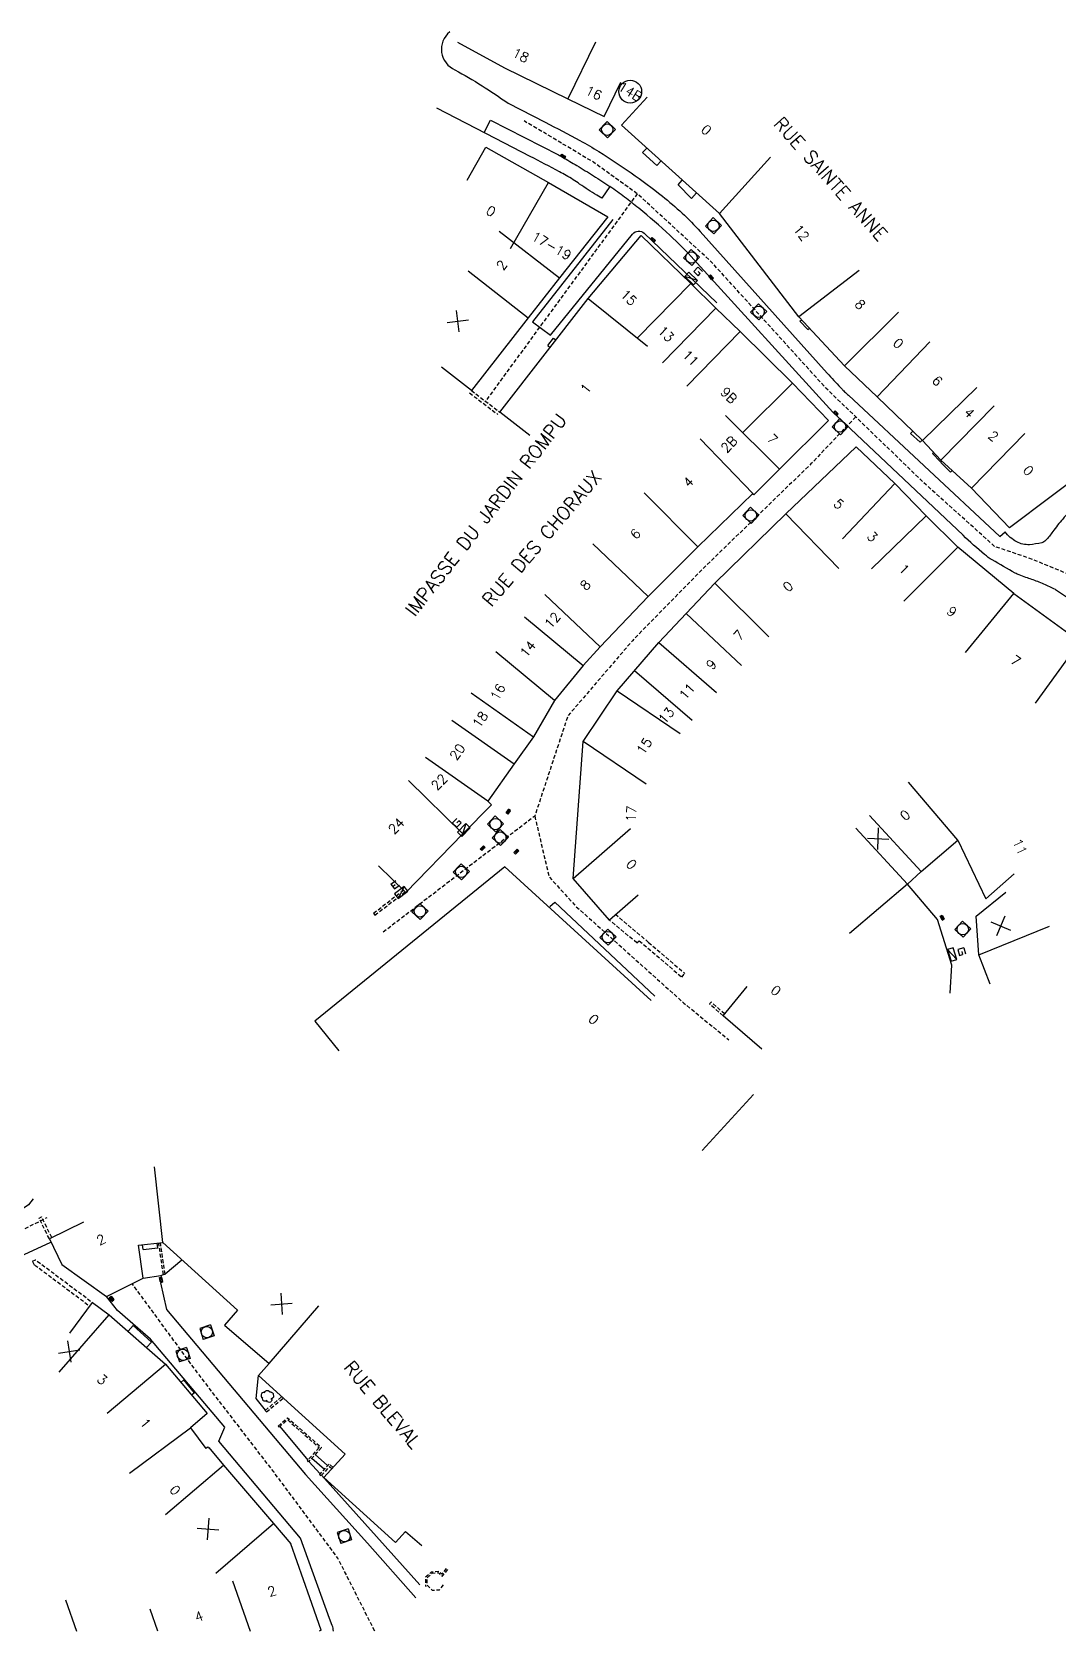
# Model space of a CAD drawing. Header units: millimetres. Extents: x 146015 to 146986, y 143000 to 144000.
# Drawn here: x 146649.7 to 146784.5, y 143000 to 143210.1 of the extents above; entities that cross this region are included whole.
import ezdxf
from ezdxf.enums import TextEntityAlignment as Align

# ---------------------------------------------------------------- set-up
doc = ezdxf.new("R2010")
doc.units = ezdxf.units.MM
doc.linetypes.add('DASHED', pattern=[0.75, 0.5, -0.25])
doc.layers.get('0').update_dxf_attribs({"linetype": 'CONTINUOUS'})
for name, color, linetype in [('W0001', 6, 'DASHED'), ('W0008', 7, 'CONTINUOUS'), ('W0017', 7, 'CONTINUOUS'), ('W0100', 7, 'CONTINUOUS'), ('W0105', 7, 'CONTINUOUS'), ('W0112', 1, 'DASHED'), ('W0300', 7, 'CONTINUOUS'), ('W0400', 7, 'CONTINUOUS'), ('W0420', 7, 'CONTINUOUS'), ('W0430', 7, 'CONTINUOUS'), ('W0432', 7, 'CONTINUOUS'), ('W0989', 7, 'CONTINUOUS'), ('W0991', 7, 'CONTINUOUS'), ('W1102', 7, 'CONTINUOUS')]:
    doc.layers.add(name, color=color, linetype=linetype)
doc.styles.get("Standard").update_dxf_attribs({"font": 'romans.shx', "width": 0.85})

# ---------------------------------------------------------------- blocks, each defined once
blk = doc.blocks.new('T420')
for p, q in [((0.75, 0.75), (-0.75, 0.75)), ((-0.75, 0.75), (-0.75, -0.75)), ((0.75, 0.75), (0.75, -0.75)), ((0.75, -0.75), (-0.75, -0.75))]:
    blk.add_line(p, q)
blk.add_ellipse((0, 0), major_axis=(-0.53, 0.53), ratio=1, start_param=3.926991, end_param=10.210176)
blk = doc.blocks.new('T400')
for p, q in [((-0.15, 0.3), (0.15, 0.3)), ((-0.15, -0.25), (-0.15, 0.3)), ((-0.15, 0.15), (0.15, 0.15)), ((-0.15, 0), (0.15, 0)), ((0.15, 0.3), (0.15, -0.25)), ((-0.15, -0.15), (0.15, -0.15)), ((-0.15, -0.25), (-0.15, -0.3)), ((-0.15, -0.3), (0.15, -0.3)), ((0.15, -0.3), (0.15, -0.25))]:
    blk.add_line(p, q)
blk = doc.blocks.new('T300')
for p, q in [((-0.8, 0.51), (-0.86, 0.34)), ((-0.86, 0.34), (-0.86, 0.17)), ((-0.86, 0.17), (-0.74, 0.06)), ((-0.69, 0.63), (-0.8, 0.51)), ((-0.8, -0.06), (-0.74, 0.06)), ((-0.74, 0.06), (-0.69, 0.11)), ((-0.57, 0.69), (-0.69, 0.63)), ((-0.46, 0.69), (-0.57, 0.69)), ((-0.29, 0.63), (-0.46, 0.69)), ((-0.29, 0.63), (-0.17, 0.74)), ((-0.23, 0.57), (-0.29, 0.63)), ((-0.17, 0.74), (-0.06, 0.8)), ((-0.06, 0.8), (0.06, 0.8)), ((0.06, 0.8), (0.23, 0.74)), ((0.23, 0.74), (0.34, 0.63)), ((0.34, 0.63), (0.4, 0.51)), ((0.46, 0.46), (0.34, 0.46)), ((0.4, 0.51), (0.4, 0.46)), ((0.57, 0.4), (0.46, 0.46)), ((0.57, 0.4), (0.69, 0.29)), ((0.69, 0.29), (0.74, 0.17)), ((0.74, 0.06), (0.69, -0.17)), ((0.74, 0.17), (0.74, 0.06)), ((-0.8, -0.17), (-0.8, -0.06)), ((-0.8, -0.23), (-0.8, -0.17)), ((-0.74, -0.34), (-0.8, -0.23)), ((-0.69, -0.4), (-0.74, -0.34)), ((-0.51, -0.46), (-0.69, -0.4)), ((-0.4, -0.46), (-0.51, -0.46)), ((-0.4, -0.46), (-0.34, -0.46)), ((-0.34, -0.46), (-0.34, -0.4)), ((-0.34, -0.51), (-0.34, -0.46)), ((-0.29, -0.63), (-0.34, -0.51)), ((-0.17, -0.74), (-0.29, -0.63)), ((-0.06, -0.8), (-0.17, -0.74)), ((0.06, -0.8), (-0.06, -0.8)), ((0.17, -0.74), (0.06, -0.8)), ((0.23, -0.69), (0.17, -0.74)), ((0.29, -0.46), (0.23, -0.46)), ((0.29, -0.63), (0.23, -0.69)), ((0.46, -0.4), (0.29, -0.46)), ((0.34, -0.51), (0.29, -0.63)), ((0.34, -0.51), (0.34, -0.46)), ((0.57, -0.34), (0.46, -0.4)), ((0.63, -0.29), (0.57, -0.34)), ((0.69, -0.17), (0.63, -0.29))]:
    blk.add_line(p, q)
blk = doc.blocks.new('T432')
at = {"flags": 128}
for points in [[(0.8, 0.8), (-0.8, 0.8)], [(-0.8, 0.8), (-0.8, 0)], [(0.8, 0.8), (-0.8, 0)], [(-0.8, 0), (0.8, 0)], [(-0.4, 2.1), (-0.4, 1.3)], [(-0.4, 1.3), (0.4, 1.3)], [(-0.39, 2.1), (0.41, 2.1)], [(0, 1.7), (0.4, 1.7)], [(0.4, 1.3), (0.4, 1.7)], [(0.8, 0), (0.8, 0.8)]]:
    blk.add_lwpolyline(points, dxfattribs=at)
blk = doc.blocks.new('T430')
at = {"flags": 128}
for points in [[(0.8, 0.8), (-0.8, 0.8)], [(-0.8, 0.8), (-0.8, 0)], [(0.8, 0.8), (-0.8, 0)], [(-0.8, 0), (0.8, 0)], [(-0.4, 2.1), (0.4, 2.1)], [(-0.4, 2.1), (-0.4, 1.3)], [(-0.4, 1.7), (0, 1.7)], [(-0.4, 1.3), (0.4, 1.3)], [(0.8, 0), (0.8, 0.8)]]:
    blk.add_lwpolyline(points, dxfattribs=at)
blk = doc.blocks.new('t991o')
at = {"color": 0, "linetype": 'Continuous'}
for p, q in [((-1, 1), (1, -1)), ((-1, -1), (1, 1))]:
    blk.add_line(p, q, dxfattribs=at)

msp = doc.modelspace()

# ---------------------------------------------------------------- linework, layer by layer
at = {"layer": 'W0001', "flags": 128}
for points in [[(146729.2, 143188.82), (146723.43, 143192.95), (146717.87, 143196.29), (146714.32, 143198.37)], [(146808.68, 143120.67), (146799.11, 143129.32), (146789.77, 143137.19), (146781.14, 143140.77), (146776.16, 143142.47), (146767.13, 143150.58), (146753.97, 143163.29), (146739, 143179.79), (146729.2, 143188.82), (146709.25, 143161.56)], [(146757.89, 143159.5), (146752.01, 143153.31), (146738.32, 143140.04), (146728.56, 143130.1), (146720.07, 143120.2), (146715.73, 143107.05), (146695.79, 143091.78)], [(146715.73, 143107.05), (146717.61, 143099.09), (146721.12, 143095.22), (146735.31, 143082.5), (146741.23, 143077.66)], [(146592.02, 143000), (146590.58, 143009.33), (146587.17, 143024.8), (146598.77, 143029.51), (146611.63, 143035.27), (146636.79, 143046.94), (146651.68, 143054.33)], [(146694.7, 143000), (146689.86, 143009.59), (146681.48, 143020.85), (146671.63, 143033.65), (146662.84, 143045.64)]]:
    msp.add_lwpolyline(points, dxfattribs=at)
at = {"layer": 'W0008'}
msp.add_line((146607.18, 143030.15), (146652.17, 143051.1), dxfattribs=at)
at = {"layer": 'W0008', "flags": 128}
for points in [[(146704.56, 143210.06, 0.565474), (146705.25, 143205.08, -0.030904), (146712.22, 143200.7), (146717.1, 143198.21, -0.007558), (146721.66, 143195.81, -0.013445), (146724.16, 143194.35, -0.028388), (146732.5, 143188.49, -0.042565), (146737.47, 143183.84), (146754.16, 143165.26, 0.002358), (146755.9, 143163.34, 0.013584), (146756.22, 143163.02, 0.004365), (146756.43, 143162.81, 0.001842), (146756.93, 143162.34), (146776.84, 143143.79), (146777.51, 143144.41)], [(146709.07, 143196.85), (146709.91, 143198.46), (146718.84, 143193.92, -0.013286), (146719.37, 143193.62, -0.003705), (146721.27, 143192.51, -0.006783), (146723.46, 143191.16, -0.006783), (146725.61, 143189.75, 0.006783)], [(146872.26, 143192.71), (146867.36, 143191.55), (146861.35, 143191.1, 0.036025), (146857.11, 143190.47, 0.056195), (146854.51, 143189.57), (146849.9, 143187.38, 0.01742), (146848.18, 143186.49, 0.010957), (146845.54, 143184.92), (146827.51, 143173.67, -0.001204), (146822.31, 143170.45, -0.002465), (146819.75, 143168.89, -0.002706), (146815.36, 143166.27, -0.002833), (146811.14, 143163.81), (146793.59, 143153.75, 0.02618), (146790.97, 143152.06, 0.043621), (146789.55, 143150.83, 0.004366), (146786.77, 143147.92, 0.00705), (146785.09, 143146.08, 0.029418), (146783.79, 143144.42, -0.041387), (146782.83, 143143.26, -0.136216), (146782.33, 143142.97, -0.047728), (146780.72, 143142.71, -0.140727), (146779.04, 143143.08, -0.105563), (146777.51, 143144.41)], [(146784.13, 143136.84, 0.001141), (146782.62, 143137.53, 0.01588), (146781.8, 143137.86, 0.007535), (146780.25, 143138.41, -0.01302), (146779.36, 143138.73, -0.033355), (146778.83, 143138.98, -0.005643), (146775.84, 143140.7, -0.042693), (146774.82, 143141.42, -0.014), (146771.99, 143143.94), (146754.89, 143160.12), (146736.64, 143180.17, 0.020797), (146733.48, 143183.36, 0.017232), (146729.39, 143186.91, 0.008188), (146727.54, 143188.36, 0.014217), (146725.61, 143189.75)], [(146725.98, 143185.43), (146715.42, 143172), (146717.78, 143170.25), (146728.58, 143183.51, -0.204957), (146729.33, 143183.91, -0.21402), (146730.11, 143183.63), (146739.63, 143174.49)], [(146784.13, 143136.84, 0.021711), (146785.19, 143136.12, -0.021711), (146786.25, 143135.39), (146795.35, 143128.57, -0.046988), (146801.13, 143123.33, -0.029804), (146808.85, 143113.78, -0.027159), (146810, 143112.07), (146810, 143112.07), (146810, 143112.07)]]:
    msp.add_lwpolyline(points, format="xyb", dxfattribs=at)
for points in [[(146717.69, 143095.17), (146718.35, 143095.76), (146731.52, 143083.4), (146731.52, 143083.4)], [(146649.84, 143056.78), (146649.24, 143056), (146648.38, 143055.42), (146647.48, 143054.91), (146604.95, 143035.11), (146603.85, 143033.52)], [(146664.28, 143046.35), (146666.62, 143046.71), (146666.81, 143045.83), (146666.55, 143045.72), (146667.35, 143042.23), (146685.63, 143020.54), (146693.75, 143011.52), (146700.12, 143004.37)], [(146688.75, 143001.66), (146684.97, 143012.18), (146674.24, 143024.93), (146675.01, 143026.77), (146665.24, 143038.35), (146660.93, 143042.09), (146659.48, 143043.96)]]:
    msp.add_lwpolyline(points, dxfattribs=at)
at = {"layer": 'W0008'}
msp.add_lwpolyline([(146689.28, 143000, 0.091121), (146689.13, 143000.71), (146688.75, 143001.66)], format="xyb", dxfattribs=at)
at = {"layer": 'W0017', "flags": 128}
for points in [[(146710.57, 143196.07), (146702.85, 143200.07)], [(146667.16, 143046.94), (146669.37, 143048.75)], [(146666.62, 143046.71), (146666.94, 143046.83)], [(146679.39, 143033.56), (146679.07, 143030.55), (146680.32, 143029.01)]]:
    msp.add_lwpolyline(points, dxfattribs=at)
msp.add_lwpolyline([(146725.61, 143189.75), (146724.54, 143188.23), (146723.88, 143188.63, -0.013364), (146721.63, 143190.08, 0.017185), (146719.87, 143191.2, 0.010947), (146718.98, 143191.7, 0.002572), (146715.11, 143193.72), (146710.57, 143196.07)], format="xyb", dxfattribs=at)
at = {"layer": 'W0017'}
for points in [[(146682.22, 143026.85), (146685.92, 143022.46)], [(146686.07, 143022.29), (146687.53, 143020.66)], [(146687.71, 143020.46), (146700.62, 143006.05)]]:
    msp.add_lwpolyline(points, dxfattribs=at)
at = {"layer": 'W0100'}
for p, q in [((146724.83, 143198.98), (146727.02, 143203.47)), ((146720.09, 143201.29), (146724.83, 143198.98)), ((146727.14, 143197.81), (146730.49, 143201.52)), ((146739.99, 143186.2), (146727.14, 143197.81)), ((146706.85, 143190.59), (146709.32, 143194.94)), ((146709.32, 143194.94), (146717.53, 143190.27)), ((146717.53, 143190.27), (146725.32, 143185.79)), ((146725.32, 143185.79), (146718.96, 143177.77)), ((146750.44, 143172.63), (146739.99, 143186.2)), ((146718.96, 143177.77), (146714.88, 143172.53)), ((146715.09, 143157.05), (146711.15, 143160.12)), ((146754.32, 143159.04), (146747.89, 143152.64)), ((146763.03, 143150.75), (146757.94, 143155.56)), ((146789.55, 143153.57), (146778.1, 143144.91)), ((146747.89, 143152.64), (146744.53, 143149.27)), ((146744.4, 143149.42), (146737.15, 143142.41)), ((146744.53, 143149.27), (146744.4, 143149.42)), ((146767.16, 143146.5), (146763.03, 143150.75)), ((146771.29, 143142.37), (146767.16, 143146.5)), ((146737.15, 143142.41), (146730.61, 143135.92)), ((146778.68, 143136.28), (146771.29, 143142.37)), ((146730.61, 143135.92), (146724.33, 143129.29)), ((146778.68, 143136.28), (146787.35, 143129.99)), ((146724.33, 143129.29), (146722.11, 143126.85)), ((146726.56, 143123.49), (146732.02, 143129.84)), ((146722.11, 143126.85), (146718.31, 143122.26)), ((146718.31, 143122.26), (146715.55, 143117.48)), ((146722.08, 143116.86), (146726.56, 143123.49)), ((146715.55, 143117.48), (146713.02, 143113.91)), ((146720.76, 143098.87), (146722.08, 143116.86)), ((146713.02, 143113.91), (146709.57, 143109.01)), ((146706.3, 143104.73), (146710.04, 143108.55)), ((146710.04, 143108.55), (146709.57, 143109.01)), ((146698.78, 143097.03), (146706.3, 143104.73)), ((146766.51, 143099.79), (146771.32, 143103.88)), ((146771.32, 143103.88), (146774.97, 143096.18)), ((146711.79, 143100.39), (146686.83, 143080.11)), ((146695.21, 143100.53), (146698.78, 143097.03)), ((146725.55, 143093.37), (146720.76, 143098.87)), ((146774.97, 143096.18), (146778.72, 143099.49)), ((146768.66, 143093.46), (146764.7, 143098.11)), ((146773.72, 143093.9), (146777.6, 143097.06)), ((146729.32, 143096.65), (146725.55, 143093.37)), ((146770.51, 143087.46), (146768.66, 143093.46)), ((146774.08, 143088.85), (146773.72, 143093.9)), ((146770.31, 143083.81), (146770.51, 143087.46)), ((146740.46, 143080.82), (146743.65, 143084.66)), ((146686.83, 143080.11), (146689.98, 143076.23)), ((146745.54, 143076.44), (146740.46, 143080.82)), ((146656.46, 143053.71), (146651.96, 143051.52)), ((146663.67, 143050.7), (146666.85, 143051.04)), ((146664.28, 143046.35), (146663.67, 143050.7)), ((146659.48, 143043.96), (146664.28, 143046.35)), ((146659.84, 143041.52), (146667.2, 143035.07)), ((146667.2, 143035.07), (146672.69, 143028.56)), ((146672.69, 143028.56), (146670.49, 143026.69)), ((146670.49, 143026.69), (146672.5, 143023.99)), ((146672.5, 143023.99), (146672.74, 143024.18)), ((146672.74, 143024.18), (146672.83, 143024.07)), ((146672.83, 143024.07), (146672.84, 143024.07)), ((146672.84, 143024.07), (146672.91, 143024.12)), ((146672.91, 143024.12), (146674.83, 143021.8)), ((146690.84, 143023.25), (146688.04, 143020.16)), ((146688.04, 143020.16), (146697.44, 143011.64)), ((146697.44, 143011.64), (146698.75, 143013.08)), ((146698.75, 143013.08), (146700.88, 143011.22)), ((146686.17, 143004.37), (146683.69, 143011.46)), ((146687.68, 143000.1), (146686.17, 143004.37))]:
    msp.add_line(p, q, dxfattribs=at)
at = {"layer": 'W0100', "flags": 128}
for points in [[(146705.59, 143208.73), (146711.75, 143205.37), (146720.09, 143201.29)], [(146754.32, 143159.04), (146749.58, 143163.92), (146742.7, 143170.7), (146739.51, 143173.76), (146736.22, 143177.04), (146729.7, 143183.34)], [(146714.88, 143172.53), (146707.4, 143162.97)], [(146750.44, 143172.63), (146756.42, 143166.21), (146760.73, 143162.13), (146766.66, 143156.38), (146769.06, 143153.8), (146773.11, 143150.14), (146778.1, 143144.91)], [(146707.4, 143162.97), (146703.46, 143166.04)], [(146775.54, 143084.96), (146774.08, 143088.85)], [(146651.96, 143051.52), (146653.6, 143048.16), (146659.48, 143043.96)], [(146654.66, 143039.14), (146657.64, 143043.16)], [(146657.64, 143043.16), (146659.84, 143041.52), (146659.84, 143041.52)], [(146679.42, 143033.58), (146690.84, 143023.25)]]:
    msp.add_lwpolyline(points, dxfattribs=at)
at = {"layer": 'W0100'}
for points in [[(146711.15, 143160.12), (146722.76, 143175.06), (146729.7, 143183.34)], [(146732.04, 143129.85), (146735.63, 143133.67), (146739.38, 143137.64), (146748.73, 143146.75), (146757.94, 143155.56)], [(146711.79, 143100.39), (146731.01, 143082.81)], [(146666.85, 143051.04), (146676.66, 143042.17)], [(146676.66, 143042.17), (146674.96, 143040.19)], [(146674.96, 143040.19), (146680.83, 143035.14)], [(146680.83, 143035.14), (146679.42, 143033.58)], [(146674.83, 143021.8), (146681.41, 143014.11)], [(146681.41, 143014.11), (146683.69, 143011.46)], [(146687.68, 143000.1), (146687.4, 143000)]]:
    msp.add_lwpolyline(points, dxfattribs=at)
at = {"layer": 'W0105'}
for p, q in [((146729.89, 143194.21), (146730.44, 143194.82)), ((146731.77, 143192.52), (146732.32, 143193.13)), ((146734.56, 143189.99), (146735.11, 143190.61)), ((146734.56, 143189.99), (146736.31, 143188.19)), ((146736.31, 143188.19), (146736.98, 143188.92)), ((146750.57, 143172.07), (146750.78, 143172.26)), ((146751.6, 143170.97), (146751.81, 143171.16)), ((146717.43, 143168.87), (146717.75, 143168.61)), ((146718.2, 143169.85), (146718.52, 143169.6)), ((146765.11, 143157.33), (146765.39, 143157.61)), ((146766.36, 143156.18), (146766.61, 143156.43)), ((146767.98, 143154.69), (146768.11, 143154.82)), ((146768.99, 143153.64), (146769.11, 143153.77)), ((146769.08, 143153.52), (146769.21, 143153.67)), ((146770.36, 143152.24), (146770.56, 143152.45)), ((146664.28, 143050.11), (146664.21, 143050.75)), ((146666.2, 143050.32), (146666.13, 143050.96)), ((146662.98, 143040.13), (146662.32, 143039.37)), ((146665.38, 143037.96), (146664.74, 143037.23)), ((146669.65, 143033.01), (146669.24, 143032.66)), ((146671.01, 143031.31), (146670.64, 143031))]:
    msp.add_line(p, q, dxfattribs=at)
at = {"layer": 'W0105', "flags": 128}
for points in [[(146729.89, 143194.21), (146731.77, 143192.52)], [(146750.57, 143172.07), (146751.6, 143170.97)], [(146717.43, 143168.87), (146718.2, 143169.85)], [(146765.11, 143157.33), (146766.36, 143156.18)], [(146767.98, 143154.69), (146768.99, 143153.64)], [(146769.08, 143153.52), (146770.36, 143152.24)], [(146664.28, 143050.11), (146666.2, 143050.32)], [(146665.38, 143037.96), (146662.98, 143040.13)], [(146671.01, 143031.31), (146669.65, 143033.01)], [(146686.88, 143023.18), (146688.51, 143021.75)], [(146686.45, 143022.7), (146688.09, 143021.27)]]:
    msp.add_lwpolyline(points, dxfattribs=at)
at = {"layer": 'W0112'}
for p, q in [((146694.56, 143094.3), (146694.74, 143094.06)), ((146729.16, 143090.39), (146725.55, 143093.38)), ((146730.69, 143090.46), (146726.38, 143094.08)), ((146729.16, 143090.39), (146729.45, 143090.69)), ((146729.16, 143090.39), (146729.16, 143090.39)), ((146729.45, 143090.69), (146735.05, 143085.9)), ((146730.69, 143090.46), (146730.69, 143090.46)), ((146730.69, 143090.46), (146735.46, 143086.38)), ((146735.05, 143085.9), (146735.46, 143086.38)), ((146738.68, 143082.38), (146738.9, 143082.63)), ((146651.96, 143051.52), (146650.62, 143054.24)), ((146652.28, 143051.68), (146650.94, 143054.4)), ((146650.02, 143048.05), (146649.74, 143048.58)), ((146666.94, 143046.83), (146667.17, 143046.86)), ((146680.5, 143028.8), (146680.33, 143028.99)), ((146682.02, 143026.93), (146682.15, 143026.78)), ((146686.02, 143022.24), (146685.86, 143022.39)), ((146687.43, 143020.56), (146687.62, 143020.38))]:
    msp.add_line(p, q, dxfattribs=at)
at = {"layer": 'W0112', "flags": 128}
for points in [[(146707.16, 143162.65), (146710.9, 143159.8)], [(146707.4, 143162.97), (146711.15, 143160.12)], [(146740.46, 143080.82), (146738.68, 143082.38)], [(146740.67, 143081.07), (146738.9, 143082.63)], [(146650.62, 143054.24), (146650.94, 143054.4)], [(146666.94, 143046.83), (146666.32, 143051)], [(146667.17, 143046.86), (146666.55, 143051.04)], [(146649.74, 143048.58), (146650.13, 143048.78), (146657.64, 143043.16)], [(146650.02, 143048.05), (146650.07, 143048.07), (146657.28, 143042.68)], [(146680.33, 143028.99), (146682.5, 143030.79)], [(146680.5, 143028.8), (146682.69, 143030.62)], [(146682.02, 143026.93), (146683.25, 143028.02), (146687.7, 143024.1)], [(146682.15, 143026.78), (146683.25, 143027.75), (146687.39, 143024.1)], [(146687.39, 143024.1), (146685.86, 143022.39)], [(146689.07, 143021.3), (146688.75, 143021.57), (146687.62, 143020.38)], [(146704.11, 143008.22), (146703.51, 143007.46), (146703.14, 143007.83), (146702.11, 143007.72), (146701.36, 143007.03), (146701.38, 143005.96), (146701.44, 143005.87), (146701.44, 143005.87), (146701.44, 143005.87)], [(146704.25, 143008.09), (146703.53, 143007.17), (146703.07, 143007.63), (146702.19, 143007.54), (146701.55, 143006.95), (146701.57, 143006.05), (146702.24, 143005.36), (146703.21, 143005.43), (146703.8, 143006.11)]]:
    msp.add_lwpolyline(points, dxfattribs=at)
at = {"layer": 'W0112'}
for points in [[(146694.56, 143094.3), (146698.48, 143097.34)], [(146694.74, 143094.06), (146698.69, 143097.12)], [(146687.7, 143024.1), (146686.02, 143022.24)], [(146689.25, 143021.5), (146688.73, 143021.94), (146687.43, 143020.56)]]:
    msp.add_lwpolyline(points, dxfattribs=at)
at = {"layer": 'W1102'}
for p, q in [((146723.71, 143208.72), (146720.09, 143201.29)), ((146746.7, 143193.62), (146739.99, 143186.2)), ((146712.55, 143181.61), (146717.53, 143190.27)), ((146711.07, 143183.91), (146718.96, 143177.77)), ((146758.36, 143178.73), (146750.44, 143172.63)), ((146729.22, 143169.9), (146736.22, 143177.04)), ((146722.76, 143175.06), (146730.54, 143168.78)), ((146732.52, 143166.61), (146739.51, 143173.76)), ((146756.42, 143166.21), (146763.52, 143173.27)), ((146735.73, 143163.53), (146742.7, 143170.7)), ((146760.73, 143162.13), (146767.65, 143169.35)), ((146743.07, 143157.45), (146749.58, 143163.92)), ((146766.66, 143156.38), (146773.8, 143163.38)), ((146740.81, 143159.7), (146747.89, 143152.64)), ((146769.06, 143153.8), (146776.09, 143160.93)), ((146737.46, 143156.61), (146744.4, 143149.42)), ((146773.11, 143150.14), (146780.1, 143157.3)), ((146730.1, 143149.5), (146737.15, 143142.41)), ((146756.17, 143143.48), (146763.03, 143150.75)), ((146748.73, 143146.75), (146755.68, 143139.56)), ((146759.99, 143139.53), (146767.16, 143146.5)), ((146723.35, 143142.8), (146730.61, 143135.92)), ((146764.22, 143135.3), (146771.29, 143142.37)), ((146739.38, 143137.64), (146746.5, 143130.62)), ((146724.33, 143129.29), (146717.07, 143136.17)), ((146772.31, 143128.56), (146778.68, 143136.28)), ((146714.4, 143133.23), (146722.11, 143126.85)), ((146735.63, 143133.67), (146742.91, 143126.82)), ((146718.31, 143122.26), (146710.6, 143128.63)), ((146732.02, 143129.84), (146739.6, 143123.31)), ((146787.35, 143129.99), (146781.48, 143121.89)), ((146728.85, 143126.17), (146736.43, 143119.64)), ((146707.38, 143123.26), (146715.55, 143117.48)), ((146726.56, 143123.49), (146734.85, 143117.9)), ((146704.84, 143119.67), (146713.02, 143113.91)), ((146730.37, 143111.27), (146722.08, 143116.86)), ((146709.57, 143109.01), (146701.39, 143114.77)), ((146706.3, 143104.73), (146699.15, 143111.72)), ((146771.32, 143103.88), (146764.85, 143111.5)), ((146720.76, 143098.87), (146728.3, 143105.44)), ((146764.7, 143098.11), (146757.08, 143091.63)), ((146744.47, 143070.46), (146737.73, 143063.13)), ((146666.85, 143051.04), (146665.78, 143060.98)), ((146653.25, 143034), (146659.84, 143041.52)), ((146659.55, 143028.63), (146667.2, 143035.07)), ((146662.47, 143020.73), (146670.49, 143026.69)), ((146676.02, 143006.6), (146678.33, 143000))]:
    msp.add_line(p, q, dxfattribs=at)
at = {"layer": 'W1102', "flags": 128}
for points in [[(146707, 143178.69), (146714.88, 143172.53)], [(146764.7, 143098.11), (146757.9, 143105.45)], [(146759.71, 143107.13), (146766.51, 143099.79)], [(146766.51, 143099.79), (146764.7, 143098.11)], [(146774.08, 143088.85), (146783.36, 143092.59)], [(146680.83, 143035.14), (146687.36, 143042.72)], [(146667.23, 143015.3), (146674.83, 143021.8)], [(146673.83, 143007.59), (146681.41, 143014.11)]]:
    msp.add_lwpolyline(points, dxfattribs=at)
at = {"layer": 'W1102'}
for points in [[(146654.09, 143004.11), (146655.54, 143000)], [(146666.2, 143000), (146665.2, 143002.85)]]:
    msp.add_lwpolyline(points, dxfattribs=at)
msp.add_circle((146728.27, 143202.23), 1.5, dxfattribs=at)

# ---------------------------------------------------------------- block references
at = {"layer": 'W0300', "rotation": 18.26773562842133}
msp.add_blockref('T300', (146680.7, 143030.81), dxfattribs=at)
at = {"layer": 'W0400'}
for p, rotation in [((146719.46, 143193.71), 59.94769947766898), ((146731.28, 143182.76), 46.17493576153491), ((146738.9, 143177.85), 42.31302944027908), ((146755.29, 143159.98), 46.59206481816823), ((146712.25, 143107.64), 144.8164030037482), ((146708.89, 143102.84), 135.6042466071646), ((146713.31, 143102.39), 135.6042466071646), ((146769.26, 143093.71), 26.77849769925098), ((146666.63, 143046.18), 12.42262224283246), ((146660.14, 143043.64), 37.86149691246261)]:
    msp.add_blockref('T400', p, dxfattribs=dict(at, rotation=rotation))
at = {"layer": 'W0420'}
for p, rotation in [((146725.26, 143197.23), 226.9287129296828), ((146739.2, 143184.61), 226.9287129296828), ((146736.31, 143180.44), 226.9287129296828), ((146745.14, 143173.3), 226.9287129296828), ((146755.84, 143158.22), 226.9287129296828), ((146744.12, 143146.56), 226.9287129296828), ((146710.58, 143106.01), 226.9287129296828), ((146711.21, 143104.24), 226.9287129296828), ((146706.08, 143099.72), 226.9287129296828), ((146700.65, 143094.53), 226.9287129296828), ((146771.96, 143092.2), 226.9287129296828), ((146725.35, 143091.15), 226.9287129296828), ((146672.66, 143039.26), 18.26773562842133), ((146669.52, 143036.29), 18.26773562842133), ((146690.72, 143012.46), 18.26773562842133)]:
    msp.add_blockref('T420', p, dxfattribs=dict(at, rotation=rotation))
at = {"layer": 'W0430', "rotation": 37.44452292420213}
msp.add_blockref('T430', (146698.43, 143096.7), dxfattribs=at)
at = {"layer": 'W0432'}
for p, rotation in [((146736, 143177.38), 316.0046441668879), ((146706.7, 143104.96), 45.60424660628959), ((146770.19, 143088.75), 287.1459031293492)]:
    msp.add_blockref('T432', p, dxfattribs=dict(at, rotation=rotation))
at = {"layer": 'W0991'}
for p, rotation in [((146705.62, 143172.06), 51.99637771959063), ((146760.84, 143104.09), 42.83964844089176), ((146776.94, 143092.62), 291.9556446791094), ((146682.46, 143042.97), 319.2627549978168), ((146654.57, 143036.72), 323.3904231382491), ((146672.8, 143013.41), 310.5577431911343)]:
    msp.add_blockref('t991o', p, dxfattribs=dict(at, rotation=rotation))

# ---------------------------------------------------------------- texts
at = {"layer": 'W0989'}
for s, rotation, p in [('RUE SAINTE ANNE', 311.9461, (146754.6, 143190.76)), ('IMPASSE DU JARDIN ROMPU', 52.1504, (146709.32, 143146.63)), ('RUE DES CHORAUX', 49.4008, (146716.67, 143143.56)), ('RUE BLEVAL', 310.1224, (146695.74, 143029.74))]:
    msp.add_text(s, height=1.75, rotation=rotation, dxfattribs=at).set_placement(p, align=Align.MIDDLE)
at = {"layer": 'W0991'}
for s, rotation, p in [('18', 333.9289, (146713.89, 143207)), ('16', 334.0198, (146723.49, 143202.06)), ('14B', 328.7989, (146728.27, 143202.23)), ('0', 317.923, (146738.26, 143197.2)), ('0', 330.4021, (146709.97, 143186.52)), ('17-19', 330.0866, (146717.94, 143181.97)), ('12', 307.5937, (146750.76, 143183.69)), ('2', 52.0682, (146711.39, 143179.45)), ('15', 316.0046, (146728.08, 143175.17)), ('8', 312.9718, (146758.48, 143174.27)), ('13', 315.1148, (146732.97, 143170.4)), ('0', 316.5646, (146763.49, 143169.16)), ('11', 316.1155, (146736.22, 143167.22)), ('6', 315.8712, (146768.62, 143164.23)), ('1', 52.0682, (146722.44, 143163.24)), ('9B', 315.4349, (146741.22, 143162.33)), ('4', 313.0142, (146772.82, 143160.04)), ('2B', 45.0749, (146741.25, 143155.9)), ('7', 314.168, (146746.96, 143156.58)), ('2', 317.8444, (146775.99, 143156.97)), ('4', 44.0084, (146735.91, 143150.95)), ('0', 313.6192, (146780.58, 143152.45)), ('5', 316.6712, (146755.68, 143148.06)), ('6', 44.7977, (146728.95, 143144.13)), ('3', 314.1773, (146760.08, 143143.75)), ('1', 314.9877, (146764.28, 143139.49)), ('8', 46.5281, (146722.39, 143137.42)), ('0', 44.2588, (146748.98, 143137.22)), ('9', 320.4701, (146770.53, 143133.92)), ('12', 47.6918, (146718.04, 143132.79)), ('7', 46.5786, (146742.55, 143130.8)), ('14', 50.4088, (146714.81, 143129.02)), ('7', 324.0435, (146778.9, 143127.47)), ('9', 46.8391, (146738.93, 143126.97)), ('16', 59.9883, (146710.87, 143123.37)), ('11', 49.2548, (146735.74, 143123.43)), ('18', 54.707, (146708.57, 143119.74)), ('13', 49.2548, (146733.01, 143120.26)), ('20', 54.8164, (146705.57, 143115.49)), ('15', 55.9887, (146730.12, 143116.26)), ('22', 45.6042, (146703.17, 143111.53)), ('17', 85.8021, (146728.4, 143107.35)), ('0', 40.341, (146764.38, 143107.17)), ('24', 45.6644, (146697.54, 143105.77)), ('11', 295.362, (146779.47, 143103.03)), ('0', 311.0629, (146728.44, 143100.72)), ('0', 320.2225, (146747.42, 143084.13)), ('0', 317.8031, (146723.47, 143080.35)), ('2', 26.4335, (146658.76, 143051.42)), ('3', 318.773, (146658.91, 143033.03)), ('1', 310.139, (146664.59, 143027.3)), ('0', 309.6241, (146668.48, 143018.5)), ('2', 19.3952, (146681.19, 143005.23)), ('4', 19.0985, (146671.63, 143001.9))]:
    msp.add_text(s, height=1.25, rotation=rotation, dxfattribs=at).set_placement(p, align=Align.MIDDLE)

doc.saveas('drawing.dxf')
